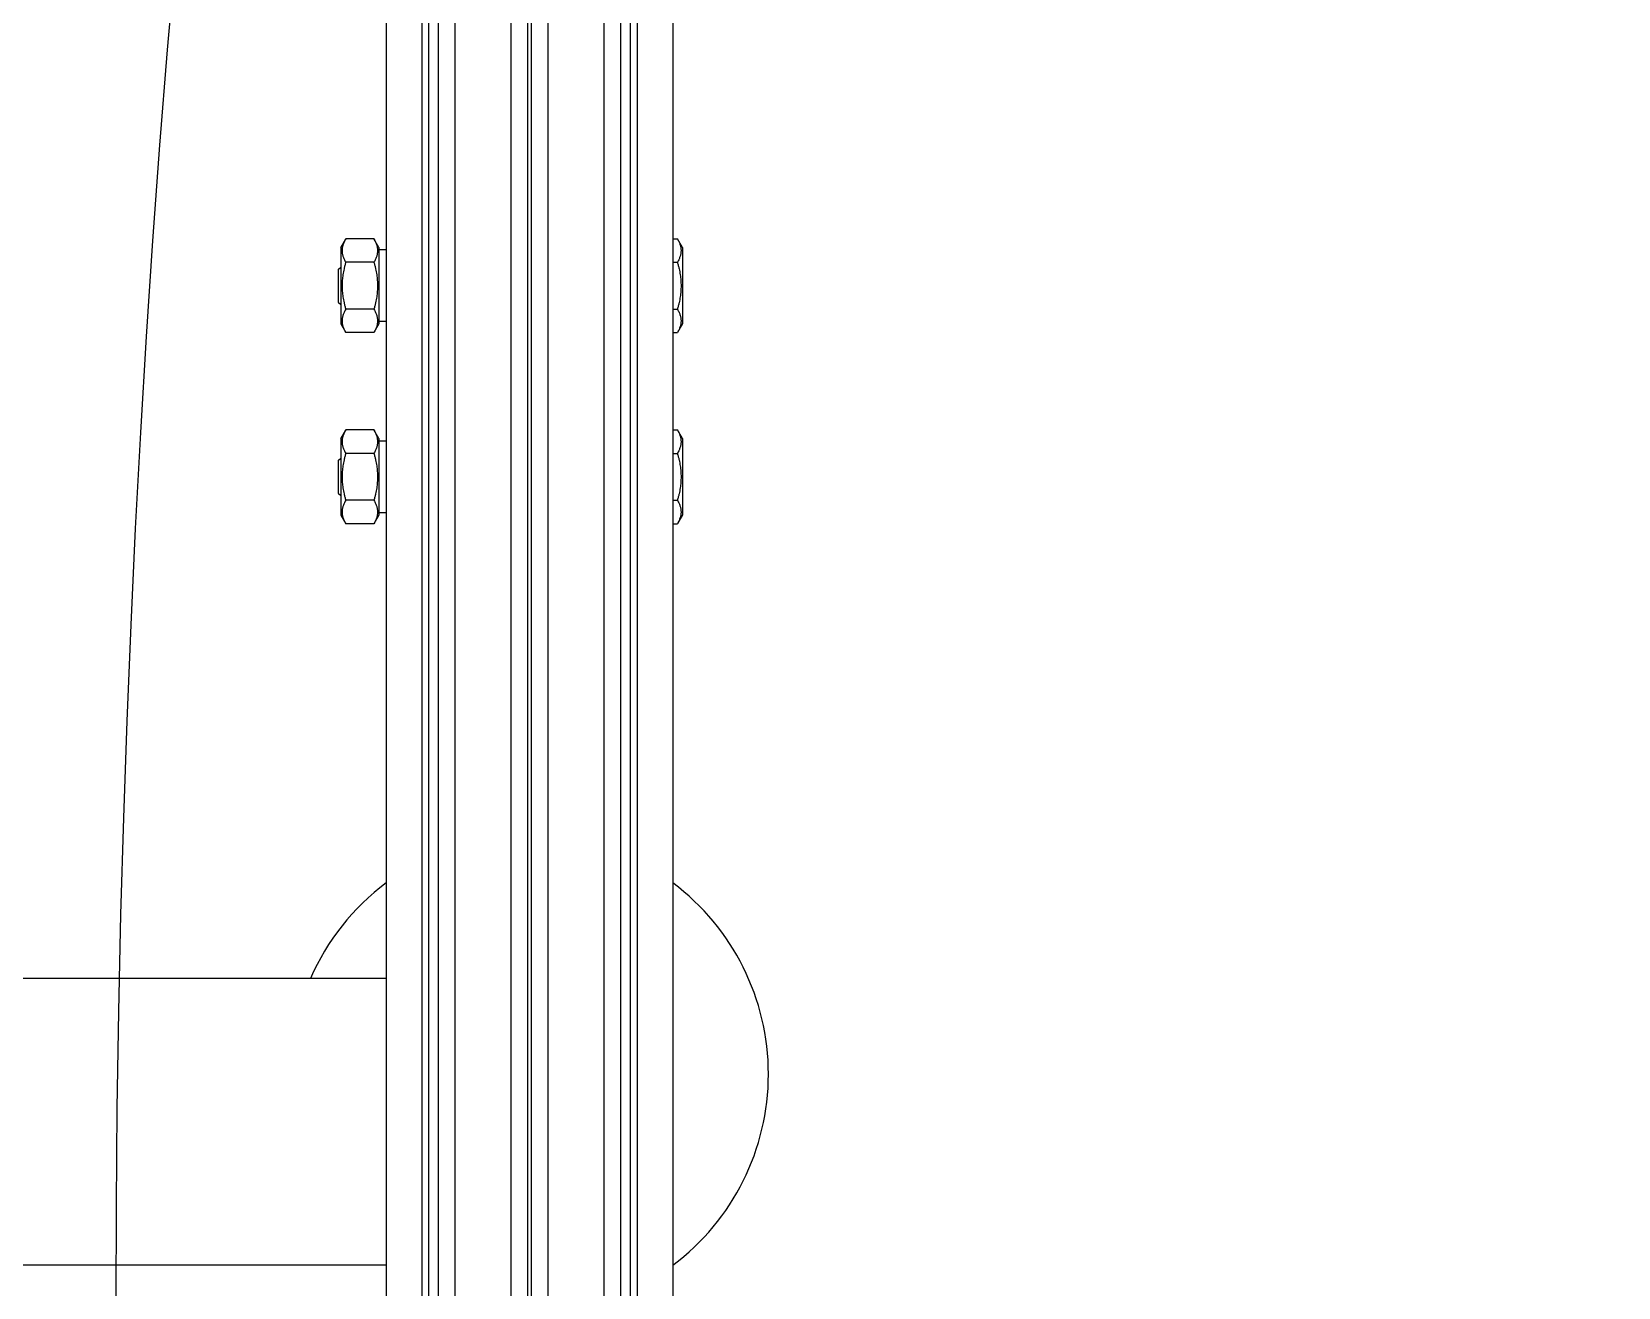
# Model space of a CAD drawing. Header units: millimetres. Extents: x -383313 to -161684, y -117025 to 99224.
# Drawn here: x -331921.7 to -331589.8, y 33968 to 34230.8 of the extents above; entities that cross this region are included whole.
import ezdxf

# ---------------------------------------------------------------- set-up
doc = ezdxf.new("R2010")
doc.units = ezdxf.units.MM
doc.header["$MEASUREMENT"] = 0
doc.layers.add('PV-3401', color=7, linetype='Continuous')
doc.layers.add('Робот', color=30, linetype='Continuous')

# ---------------------------------------------------------------- blocks, each defined once
blk = doc.blocks.new('Робот ABB IRB660_3.15 (сверху)')
at = {"layer": 'Робот'}
blk.add_circle((0, 0), 3150, dxfattribs=at)
blk = doc.blocks.new('*U200')
at = {"layer": 'PV-3401'}
for p, q in [((-1658.6, 5882.65), (1031.4, 5882.65)), ((728.4, 5884.65), (726.58, 5883.6)), ((726.58, 5882.65), (726.58, 5883.6)), ((728.4, 5884.65), (744.4, 5884.65)), ((731.49, 5882.65), (731.49, 5883.6)), ((741.3, 5882.65), (741.3, 5883.6)), ((744.4, 5884.65), (746.21, 5883.6)), ((746.21, 5882.65), (746.21, 5883.6)), ((768.4, 5884.65), (766.58, 5883.6)), ((766.58, 5882.65), (766.58, 5883.6)), ((768.4, 5884.65), (784.4, 5884.65)), ((771.49, 5882.65), (771.49, 5883.6)), ((781.3, 5882.65), (781.3, 5883.6)), ((784.4, 5884.65), (786.21, 5883.6)), ((786.21, 5882.65), (786.21, 5883.6)), ((-1658.6, 5875.15), (1146.4, 5875.15)), ((1146.4, 5873.76), (-1658.6, 5873.76)), ((1146.4, 5871.75), (-1658.6, 5871.75)), ((1146.4, 5868.25), (-1658.6, 5868.25)), ((1146.4, 5856.57), (-1658.6, 5856.57)), ((1146.4, 5853.07), (-1658.6, 5853.07)), ((1146.4, 5852.29), (-1658.6, 5852.29)), ((1146.4, 5848.79), (-1658.6, 5848.79)), ((1146.4, 5837.11), (-1658.6, 5837.11)), ((1146.4, 5833.61), (-1658.6, 5833.61)), ((1146.4, 5831.6), (-1658.6, 5831.6)), ((-1658.6, 5830.15), (1146.4, 5830.15)), ((-1658.6, 5822.65), (1031.4, 5822.65)), ((728.9, 5822.65), (728.9, 5821.15)), ((743.9, 5822.65), (743.9, 5821.15)), ((768.9, 5822.65), (768.9, 5821.15)), ((783.9, 5822.65), (783.9, 5821.15)), ((881.4, 5822.65), (881.4, 5357.65)), ((941.4, 5822.65), (941.4, 5357.65)), ((728.4, 5821.15), (726.58, 5820.1)), ((726.58, 5820.1), (726.58, 5814.2)), ((728.4, 5821.15), (744.4, 5821.15)), ((731.49, 5820.1), (731.49, 5814.2)), ((741.3, 5820.1), (741.3, 5814.2)), ((744.4, 5821.15), (746.21, 5820.1)), ((746.21, 5820.1), (746.21, 5814.2)), ((768.4, 5821.15), (766.58, 5820.1)), ((766.58, 5820.1), (766.58, 5814.2)), ((768.4, 5821.15), (784.4, 5821.15)), ((771.49, 5820.1), (771.49, 5814.2)), ((781.3, 5820.1), (781.3, 5814.2)), ((784.4, 5821.15), (786.21, 5820.1)), ((786.21, 5820.1), (786.21, 5814.2)), ((728.4, 5813.15), (726.58, 5814.2)), ((728.4, 5813.15), (744.4, 5813.15)), ((733, 5812.65), (732.5, 5813.15)), ((733, 5812.65), (739.8, 5812.65)), ((739.8, 5812.65), (740.3, 5813.15)), ((744.4, 5813.15), (746.21, 5814.2)), ((768.4, 5813.15), (766.58, 5814.2)), ((768.4, 5813.15), (784.4, 5813.15)), ((773, 5812.65), (772.5, 5813.15)), ((773, 5812.65), (779.8, 5812.65)), ((779.8, 5812.65), (780.3, 5813.15)), ((784.4, 5813.15), (786.21, 5814.2))]:
    blk.add_line(p, q, dxfattribs=at)
for start, end in [(36.8699, 143.1301), (216.8699, 246.4218)]:
    blk.add_arc((901.4, 5852.65), 50, start, end, dxfattribs=at)
for points in [[(726.58, 5883.6), (729.04, 5885.02), (731.49, 5883.6)], [(731.49, 5883.6), (736.4, 5885.02), (741.3, 5883.6)], [(741.3, 5883.6), (743.76, 5885.02), (746.21, 5883.6)], [(766.58, 5883.6), (769.04, 5885.02), (771.49, 5883.6)], [(771.49, 5883.6), (776.4, 5885.02), (781.3, 5883.6)], [(781.3, 5883.6), (783.76, 5885.02), (786.21, 5883.6)], [(726.58, 5820.1), (729.04, 5821.52), (731.49, 5820.1)], [(731.49, 5820.1), (736.4, 5821.52), (741.3, 5820.1)], [(741.3, 5820.1), (743.76, 5821.52), (746.21, 5820.1)], [(766.58, 5820.1), (769.04, 5821.52), (771.49, 5820.1)], [(771.49, 5820.1), (776.4, 5821.52), (781.3, 5820.1)], [(781.3, 5820.1), (783.76, 5821.52), (786.21, 5820.1)], [(726.58, 5814.2), (729.04, 5812.78), (731.49, 5814.2)], [(731.49, 5814.2), (736.4, 5812.78), (741.3, 5814.2)], [(741.3, 5814.2), (743.76, 5812.78), (746.21, 5814.2)], [(766.58, 5814.2), (769.04, 5812.78), (771.49, 5814.2)], [(771.49, 5814.2), (776.4, 5812.78), (781.3, 5814.2)], [(781.3, 5814.2), (783.76, 5812.78), (786.21, 5814.2)]]:
    blk.add_rational_spline(points, [1.22364575665, 1.41294441399, 1.22364575665], degree=2, dxfattribs=at)

msp = doc.modelspace()

# ---------------------------------------------------------------- block references
at = {"layer": 'PV-3401', "rotation": 270}
msp.add_blockref('*U200', (-337670.22725, 34914.05004), dxfattribs=at)
at = {"layer": 'Робот', "rotation": 180}
msp.add_blockref('Робот ABB IRB660_3.15 (сверху)', (-328754.07698, 33964.72651), dxfattribs=at)

doc.saveas('drawing.dxf')
